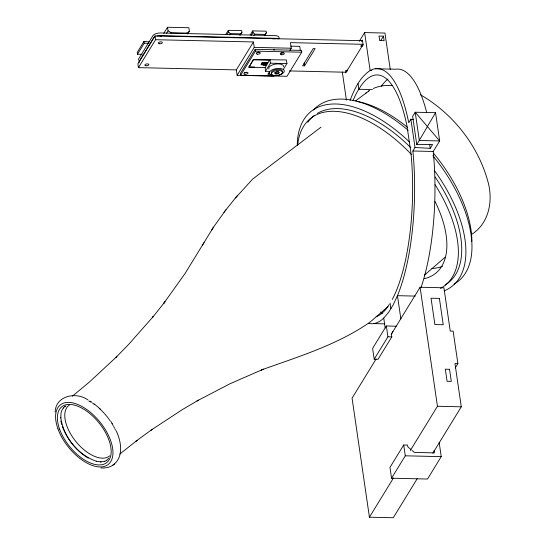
<?xml version="1.0" encoding="UTF-8"?>
<svg xmlns="http://www.w3.org/2000/svg" width="545" height="545" viewBox="0 0 545 545"><rect width="100%" height="100%" fill="white"/><g stroke="black" fill="none" stroke-linecap="round" stroke-linejoin="round"><path stroke-width="0.82" d="M55.14 412.02C55.665 395.527 76.368 391.514 87.922 399.928M350.026 100.518C354.352 89.285 359.727 77.335 370.144 70.516L371.84 70.55M392.945 331.517L391.405 334.18L391.8 336.885L378.06 359.284L374.19 359.196L372.61 348.378L386.344 325.978L396.195 326.203M416.775 144.643L412.654 116.392L415.208 112.229L435.55 112.692L416.775 144.643L432.567 144.52L430.223 148.349L415.011 147.511L412.878 150.999A127.605 40.071 -88.7 0 1 397.469 295.676L400.854 318.88M225.937 209.818L213.429 227.238L185.048 273.536L163.766 303.32L164.992 301.78L152.307 317.721L153.445 316.304L128.831 344.215L115.812 357.575L116.882 356.546L89.421 382.018L72.403 396.147M149.269 41.904L143.955 41.42L137.211 52.415L137.476 54.221L142.129 54.33M137.476 54.221L144.221 43.225L143.955 41.42M362.452 40.698L155.018 35.922L137.899 63.847L138.45 67.635L236.339 69.889L253.459 41.965L155.57 39.71L138.45 67.635M163.841 33.272L167.533 27.25L188.849 27.741L189.381 31.344L187.739 34.022M166.423 33.531L168.064 30.854L167.533 27.25M170.939 33.204L171.232 32.727L186.737 33.082L189.381 31.344M186.445 33.558L186.737 33.082M225.8 34.417L228.314 30.322L241.687 30.629L241.925 32.25L240.25 34.982M226.877 34.676L228.553 31.944L228.314 30.322M229.404 34.969L230.242 33.599L240.706 33.838L241.925 32.25M239.868 35.207L240.706 33.838M250.216 34.982L252.73 30.881L266.103 31.188L266.341 32.816L264.666 35.548M251.293 35.241L252.969 32.509L252.73 30.881M253.82 35.527L254.658 34.165L265.122 34.403L266.341 32.816M274.108 76.15L237.123 75.299L254.249 47.374L253.459 41.965M255.176 49.336L240.4 73.432L240.665 75.237L286.977 76.3L301.753 52.204L301.494 50.399L255.176 49.336L255.441 51.135L240.665 75.237M264.284 35.772L265.122 34.403M269.693 59.943L265.204 67.573L248.929 67.198L253.411 59.569L286.397 59.95L286.922 63.554L283.598 68.97M248.929 67.198L253.411 59.569M269.584 71.395L265.463 71.306L270.449 63.172L269.925 59.569M289.913 50.372L291.234 48.226L290.417 42.633L363.072 44.309M304.58 65.85L315.139 48.634L313.198 48.587L302.645 65.802L304.58 65.85L304.158 62.961M211.814 229.881L213.429 227.238M202.563 245.039L204.062 242.593M359.278 41.27L364.612 32.584L384.954 33.047L390.247 69.331M361.56 41.454L362.432 40.037L363.086 44.547L345.714 72.88M380.812 40.507L383.476 36.161L379.02 36.059L379.681 40.568L384.136 40.671L383.476 36.161M413.423 119.403L410.889 119.26L408.757 122.748A127.605 40.071 -88.7 0 0 370.144 70.516L364.612 32.584M420.951 287.787A127.605 40.071 -88.7 0 0 433.227 151.462L439.672 140.944L435.55 112.692M119.825 454.046L137.163 440.319L136.046 441.137L152.293 429.262L151.142 430.1L182.371 409.588L198.455 400.146L196.983 400.95L229.745 383.878L263.378 369.176L261.164 370.048C298.415 356.634 337.055 345.046 369.946 322.211L387.931 306.672L389.178 304.505M374.19 359.196L387.924 336.796L386.344 325.978M376.077 359.032L352.07 398.184L369.428 517.198L393.265 517.75L417.272 478.599M391.174 334.412L420.093 287.249L443.93 287.801L450.238 331.081L453.147 331.142L457.882 363.604L455.245 367.909M410.848 449.4L407.844 446.88L407.585 445.081L403.709 444.993L389.968 467.392L391.548 478.21L427.498 479.035L441.232 456.635L439.147 442.349M391.548 478.21L405.282 455.811L403.709 444.993M369.428 517.198L393.435 478.047M410.331 450.497L437.451 406.263L420.093 287.249M432.832 453.222L461.288 406.815L454.973 363.535L457.882 363.604M235.501 197.924L252.696 179.053L320.991 127.169M108.782 458.297L106.364 460.593L106.731 460.368L104.408 461.452L104.81 461.336L100.655 461.935L101.05 461.922L96.233 461.247L96.574 461.343C77.908 454.905 63.636 437.363 60.768 417.627L60.788 417.974L61.026 413.049L61.714 410.644L63.561 407.66L63.268 407.973L65.189 406.359M223.934 212.318L237.6 195.301M368.699 323.355A127.605 40.071 -88.7 0 0 383.734 318.076L388.565 312.408L393.163 304.9L397.469 295.676L415.276 296.092M113.721 464.572C123.933 456.444 121.126 441.075 116.174 430.768M424.541 275.034L445.095 257.274M471.432 234.514C489.526 223.293 493.429 199.708 487.625 180.552C477.556 144.698 452.466 113.197 420.236 94.667M355.476 100.961L369.639 90.422M100.934 467.944C105.226 468.298 109.79 467.474 113.299 464.878M112.481 465.478L114.545 463.965M368.229 91.342L368.911 90.845M365.613 93.256L366.301 92.759M64.821 406.584L65.931 405.977M373.25 88.522C379.156 85.878 385.751 85.04 392.168 85.565M266.88 63.363C263.528 63.356 268.031 64.215 265.837 63.615L267.077 63.016L266.049 62.961L265.878 63.274L266.9 63.309M363.018 45.29L361.328 45.262L360.756 46.196L362.439 46.23M290.86 46.134L299.736 46.339L300.322 50.331M144.221 43.225L148.874 43.328M254.249 47.374L291.234 48.226M255.441 51.135L301.753 52.204M253.452 59.821L269.727 60.195M270.449 63.172L286.922 63.554M375.185 68.745L395.527 69.215A127.605 40.071 -88.7 0 1 426.599 112.209M248.895 66.946L254.59 67.076M347.662 70.332L345.98 70.291L345.394 71.245L347.076 71.286M289.347 70.925L345.946 72.233M372.419 89.578L358.855 89.264L358.045 83.692M412.878 150.999L433.227 151.462M373.727 323.601L384.75 323.853M387.924 336.796L391.8 336.885M437.451 406.263L461.288 406.815M405.282 455.811L441.232 456.635M168.064 30.854L171.232 32.727M90 401.106L92.078 402.428M88.188 458.1C79.093 452.5 71.695 444.359 66.367 435.148M94.149 403.879L100.226 408.941M412.047 450.408L414.445 452.425L434.406 452.888L434.038 450.368M252.969 32.509L254.658 34.165M228.553 31.944L230.242 33.599M409.574 142.184L407.169 139.799A112.29 59.18 51 0 0 297.263 144.881M110.812 421.346L112.256 423.581M65.202 433.003L65.979 434.433M64.153 430.857L64.855 432.287M63.84 430.148L62.389 426.592M61.306 423.124L61.687 424.494M60.795 421.019L61.095 422.361M429.617 144.193L430.223 148.349M410.889 119.26L415.011 147.511M390.05 303.081L390.86 308.654M383.734 318.076L385.186 328.022M342.315 71.995L346.409 100.035M290.396 48.512L290.635 50.106M265.204 67.573L265.463 71.306M236.339 69.889L237.123 75.299M155.018 35.922L155.57 39.71M109.729 455.858A32.475 17.113 51 0 1 75.346 440.871A32.475 17.113 51 0 1 69.542 404.908M88.781 400.943A37.523 19.777 51 0 1 90.742 402.053M92.711 403.307A37.523 19.777 51 0 1 94.673 404.676M99.17 408.321A37.523 19.777 51 0 1 104.061 413.151M104.497 413.628A37.523 19.777 51 0 1 109.027 419.214M109.409 419.745A37.523 19.777 51 0 1 110.158 420.808M111.929 423.513A37.523 19.777 51 0 1 113.231 425.706M113.646 426.442A37.523 19.777 51 0 1 114.43 427.914M114.804 428.649A37.523 19.777 51 0 1 115.52 430.128M435.026 184.673A107.188 56.489 51 0 1 440.408 288.407M297.686 145.086A107.188 56.489 51 0 1 411.584 154.671M307.789 122.373A107.188 56.489 51 0 1 313.995 115.683M317.374 113.36A107.188 56.489 51 0 1 410.835 147.715M435.142 177.009A107.188 56.489 51 0 1 445.142 284.912M442.52 266.246A91.873 48.416 51 0 1 431.878 268.501M435.046 201.555A91.873 48.416 51 0 1 424.235 278.659M357.05 101.418A107.188 56.489 51 0 1 407.674 127.51M433.534 153.281A107.188 56.489 51 0 1 471.875 241.34M434.392 170.49A112.29 59.18 51 0 1 444.155 290.887M313.504 109.974A112.29 59.18 51 0 1 408.137 130.337M432.853 155.727A112.29 59.18 51 0 1 454.019 284.136M159.978 36.236A6.124 2.759 -8.3 0 1 161.545 36.168M272.377 38.818A6.124 2.759 -8.3 0 1 275.382 38.886M139.118 62.811A6.124 2.759 -8.3 0 1 139.22 61.353L153.295 38.402A6.124 2.759 -8.3 0 1 154.412 37.319M156.967 36.181A6.124 2.759 -8.3 0 1 160.87 35.67L275.205 38.3A6.124 2.759 -8.3 0 1 278.379 38.974M139.288 60.72A6.124 2.759 -8.3 0 1 138.825 58.649L152.9 35.697A6.124 2.759 -8.3 0 1 160.475 32.966L274.809 35.595A6.124 2.759 -8.3 0 1 278.863 38.6M273.61 49.888A2.044 0.92 -8.3 0 1 274.571 49.908M246.653 72.226A2.044 0.92 -8.3 0 1 244.63 72.43M269.666 73.01A2.044 0.92 -8.3 0 1 268.256 72.88M259.107 52.088A2.044 0.92 -8.3 0 1 257.083 52.368M283.427 52.504A2.044 0.92 -8.3 0 1 280.975 52.899M271.376 74.392A2.044 0.92 -8.3 0 1 268.208 74.522A2.044 0.92 -8.3 0 1 269.53 73.023M268.896 69.052A7.555 3.406 -8.3 0 1 275.457 64.099A7.555 3.406 -8.3 0 1 283.679 66.674M274.067 75.448A7.555 3.406 -8.3 0 1 271.124 70.387A7.555 3.406 -8.3 0 1 283.236 69.406A7.555 3.406 -8.3 0 1 278.556 75.081M271.43 73.146A5.614 2.534 -8.3 0 1 277.03 69.365A5.614 2.534 -8.3 0 1 282.181 72.063M278.911 72.158A2.044 0.92 -8.3 0 1 277.432 73.452A2.044 0.92 -8.3 0 1 274.98 73.05M274.925 72.819A2.044 0.92 -8.3 0 1 275.218 72.322M275.974 71.906A2.044 0.92 -8.3 0 1 276.989 71.668M277.514 71.647A2.044 0.92 -8.3 0 1 278.72 71.954M392.236 299.512A121.283 38.089 -88.7 0 0 410.971 153.234L407.054 126.386A121.283 38.089 -88.7 0 0 361.042 85.694L356.668 92.827A121.283 38.089 -88.7 0 0 352.901 100.805M387.863 306.651A121.283 38.089 -88.7 0 1 376.159 316.686M382.345 313.62A121.283 38.089 -88.7 0 1 380.655 311.985M381.391 86.165A121.283 38.089 -88.7 0 1 387.992 79.018M265.367 62.498L264.08 62.661L265.367 62.498M264.911 64.596L266.158 64.487L264.911 64.596M263.732 63.227L264.829 63.418L263.95 63.213L265.115 62.954L263.732 63.227M261.723 64.201L261.069 64.324L262.349 64.14L261.723 64.201M262.043 64.644C260.503 65.114 261.212 64.494 262.043 64.644M262.595 63.738C260.871 64.194 261.886 63.595 262.595 63.738M266.778 62.655L267.186 62.539L266.778 62.655M266.56 62.675C268.113 63.234 265.974 61.728 266.56 62.675M265.211 64.099L266.437 64.092L265.211 64.099M265.415 64.085L266.226 64.126L265.415 64.085M261.675 63.309L262.853 63.356L262.445 63.179A0.824 0.375 -8.3 0 0 262.526 63.329L261.675 63.309M261.886 62.968C264.223 63.567 262.152 61.844 262.186 62.92L261.886 62.968M262.506 62.73L262.894 62.818L262.506 62.73M262.751 64.848L263.732 65.209L263.426 64.923L264.175 64.487L263.385 64.467C266.171 64.044 261.607 64.112 263.909 64.235L262.922 64.569L264.107 64.596L262.751 64.848M263.358 63.86L264.536 63.901L263.746 63.881C266.532 63.458 261.968 63.527 264.271 63.642L263.358 63.86M264.775 64.848L264.502 65.291L265.224 64.978C265.136 65.182 265.688 65.42 265.953 64.875L264.775 64.848M439.672 140.944L419.33 140.474L415.208 112.229L439.672 140.944M439.393 298.394L431.041 298.204L434.89 324.568L443.235 324.759L439.393 298.394M449.536 369.299L445.32 369.203L447.084 381.289L451.301 381.384L449.536 369.299M57.968 428.895A38.218 20.138 51 0 0 107.365 465.076A38.218 20.138 51 0 0 87.527 410.065A38.218 20.138 51 0 0 57.968 428.895M59.616 429.256A35.827 18.877 51 0 0 105.921 463.175A35.827 18.877 51 0 0 87.329 411.611A35.827 18.877 51 0 0 59.616 429.256M145.931 65.754A2.044 0.92 -8.3 0 0 148.874 64.535A2.044 0.92 -8.3 0 0 145.747 64.174A2.044 0.92 -8.3 0 0 145.931 65.754M159.31 43.743A2.044 0.92 -8.3 0 0 162.362 42.599A2.044 0.92 -8.3 0 0 159.344 42.135A2.044 0.92 -8.3 0 0 159.31 43.743M244.896 74.236A2.044 0.92 -8.3 0 0 247.989 73.119A2.044 0.92 -8.3 0 0 245.012 72.614A2.044 0.92 -8.3 0 0 244.896 74.236M257.349 54.173A2.044 0.92 -8.3 0 0 260.299 52.96A2.044 0.92 -8.3 0 0 257.185 52.586A2.044 0.92 -8.3 0 0 257.349 54.173M281.24 54.704A2.044 0.92 -8.3 0 0 284.333 53.587A2.044 0.92 -8.3 0 0 281.349 53.083A2.044 0.92 -8.3 0 0 281.24 54.704M274.074 75.564A5.614 2.534 -8.3 0 0 282.576 72.492A5.614 2.534 -8.3 0 0 274.387 71.109A5.614 2.534 -8.3 0 0 274.074 75.564M275.961 73.97A2.044 0.92 -8.3 0 0 279.04 72.839A2.044 0.92 -8.3 0 0 276.036 72.356A2.044 0.92 -8.3 0 0 275.961 73.97"/></g></svg>
